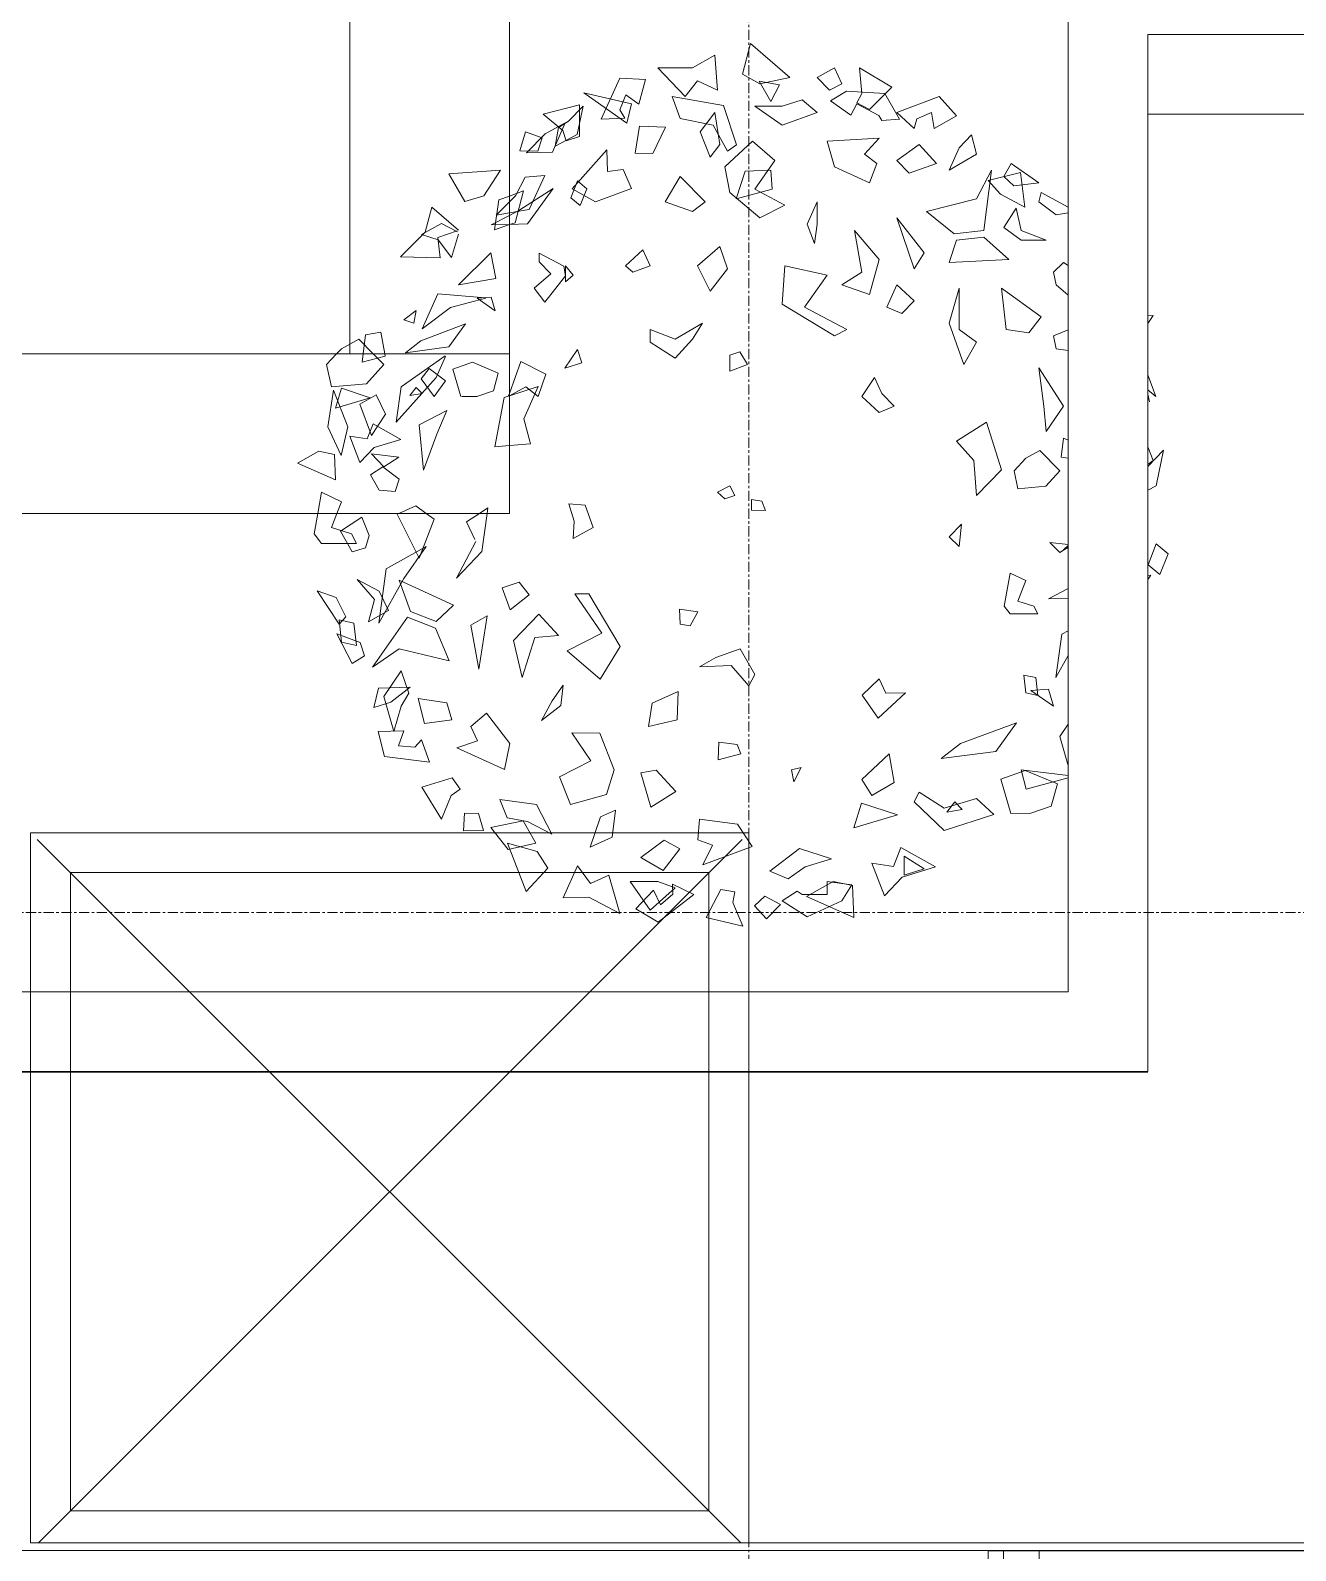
# Model space of a CAD drawing. Header units: millimetres. Extents: x 5357 to 201988, y -16345 to 109895.
# Drawn here: x 54053 to 55638, y 44537 to 46442 of the extents above; entities that cross this region are included whole.
import ezdxf

# ---------------------------------------------------------------- set-up
doc = ezdxf.new("R2010")
doc.units = ezdxf.units.MM
doc.linetypes.add('Grid Line', pattern=[22.225, 12.7, -3.175, 3.175, -3.175])
for name, color, linetype, lineweight in [('0-1', 7, 'Continuous', 5), ('A-DETL-THIN', 151, 'Continuous', 9), ('A-FLOR', 192, 'Continuous', 9), ('A-FLOR-1', 10, 'Continuous', 9), ('A-GLAZ', 151, 'Continuous', 9), ('A-WALL', 113, 'Continuous', 9), ('A-WALL-4', 113, 'Continuous', 18), ('G-IMPT', 8, 'Continuous', 9), ('L-PLNT', 71, 'Continuous', 9), ('M-EQPM', 50, 'Continuous', 9), ('S-GRID-1', 1, 'Grid Line', 9)]:
    doc.layers.add(name, color=color, linetype=linetype, lineweight=lineweight)

# ---------------------------------------------------------------- blocks, each defined once
blk = doc.blocks.new('NCV_TKTC_KET CAU_rvt-1-TKCS_MB SÂN ĐƯỜNG NỘI BỘ')
at = {"layer": 'A-FLOR-1'}
for p, q in [((54652.6, 50557.5), (54652.6, 46036.9)), ((54652.6, 46036.9), (54652.6, 50557.5)), ((54652.6, 46036.9), (52937.6, 46036.9)), ((52937.6, 46036.9), (54652.6, 46036.9))]:
    blk.add_line(p, q, dxfattribs=at)
blk = doc.blocks.new('1_FAMILY RVT - W01-WxH 1400x1400xmm-389822-TKCS_MB SÂN ĐƯỜNG NỘI BỘ')
at = {"layer": 'A-GLAZ'}
for p, q in [((248.4, 172.39), (299.2, 197.79)), ((248.4, 172.39), (299.2, 146.99)), ((248.4, 172.39), (451.6, 172.39)), ((-700, 96.19), (-700, -103.81)), ((700, 96.19), (-700, 96.19)), ((-700, 96.19), (-636.5, 96.19)), ((-680.95, 96.19), (-680.95, 7.29)), ((-636.5, 96.19), (-22.225, 96.19)), ((-636.5, 96.19), (-636.5, 51.74)), ((-22.225, 7.29), (-22.225, 96.19)), ((-22.225, 96.19), (22.225, 96.19)), ((22.225, 96.19), (680.95, 96.19)), ((22.225, 96.19), (22.225, 7.29)), ((680.95, 96.19), (700, 96.19)), ((680.95, 96.19), (680.95, 7.29)), ((700, -103.81), (700, 96.19)), ((-636.5, 73.965), (-22.225, 73.965)), ((-636.5, 51.74), (-680.95, 51.74)), ((22.225, 51.74), (-22.225, 51.74)), ((636.5, 51.74), (636.5, 7.29)), ((680.95, 51.74), (636.5, 51.74)), ((22.225, 29.515), (636.5, 29.515)), ((-700, 7.29), (-680.95, 7.29)), ((-680.95, 7.29), (-22.225, 7.29)), ((-22.225, 7.29), (22.225, 7.29)), ((22.225, 7.29), (636.5, 7.29)), ((636.5, 7.29), (700, 7.29)), ((-700, -103.81), (700, -103.81))]:
    blk.add_line(p, q, dxfattribs=at)
blk = doc.blocks.new('CAY BACH TRINH - CAY BACH TRINH_dwg-V960-TKCS_MB SÂN ĐƯỜNG NỘI BỘ')
at = {"layer": 'G-IMPT'}
for p, q in [((-971.8, 1252.4), (-1174, 1238.3)), ((-1036.9, 1152), (-971.8, 1252.4)), ((-1174, 1238.3), (-1111.6, 1130.2)), ((-1111.6, 1130.2), (-1036.9, 1152)), ((-978.2, 1136.6), (-996.3, 1019)), ((-937.3, 1151.3), (-978.2, 1136.6)), ((1250, 1107.6), (1144.4, 1165.6)), ((-1240.5, 1107.4), (-1267.2, 1010.1)), ((-1136.4, 1017.1), (-1240.5, 1107.4)), ((-1009.1, 1038.4), (-937.3, 1075.1)), ((-937.3, 1127.9), (-988.8, 1076.3)), ((-988.8, 1076.3), (-937.3, 1085.5)), ((-1140.4, 1010.4), (-1203.7, 1043.9)), ((-937.3, 1040.2), (-1009.1, 1038.4)), ((-996.3, 1019), (-937.3, 1039.3)), ((-1267.2, 1010.1), (-1363.7, 913.6)), ((-1164.3, 909.9), (-1136.6, 1001.4)), ((-1363.7, 913.6), (-1208.3, 909.8)), ((-1009.9, 928.2), (-1136.6, 803.2)), ((-990.4, 828.2), (-1009.9, 928.2)), ((-1136.6, 803.2), (-990.4, 828.2)), ((-1302.3, 703.3), (-1351, 665.8)), ((-1425.2, 533), (-1440.3, 617.6)), ((-1613.7, 533), (-1594.7, 553.3)), ((-1423.7, 524), (-1425.2, 533)), ((-1231.6, 365.8), (-1283, 435.5)), ((-1064.7, 366.6), (-1123.7, 365.6)), ((-941.6, 365.8), (-937.3, 378.1)), ((1568.4, 344.6), (1562.5, 375)), ((-1221.2, 218.9), (-1274.1, 77.2)), ((-937.3, 174), (-855.3, 180.8)), ((1562.5, 92.4), (1623.8, 155.5)), ((-1612.5, -92), (-1594.7, -46.6)), ((-1376.2, -94.9), (-1291, -267.3)), ((-1068.5, -201.2), (-1144.5, -344.8)), ((1250, -213.6), (1178.5, -205.3)), ((1250, -648.8), (1201.9, -735.1)), ((1250, -1118.7), (1066.5, -1096.3))]:
    blk.add_line(p, q, dxfattribs=at)
at = {"layer": 'G-IMPT', "flags": 128}
for points in [[(7, 1748.5), (-25.3, 1628), (42.9, 1590.5), (159.9, 1615.5)], [(-356.8, 1653), (-249.5, 1540.6), (-200.8, 1603), (-122.8, 1565.5), (-132.6, 1703), (-220.3, 1653)], [(-578.2, 1451.6), (-505.2, 1612.9), (-404, 1608.2), (-430.7, 1510.8), (-481.7, 1548.1), (-505.4, 1489), (-485.8, 1455.6)], [(335.4, 1653), (267.1, 1615.5), (315.9, 1565.5), (364.6, 1590.5)], [(423.1, 1515.6), (442.6, 1553), (432.8, 1653), (559.6, 1578), (471.8, 1490.6)], [(-477.2, 1437.1), (-459.4, 1512.5), (-646.5, 1554.9)], [(120.6, 1587.3), (40, 1601.7), (85.5, 1521)], [(532.6, 1553.1), (589.5, 1452.2), (520.3, 1446.4), (508.9, 1466.6), (422.8, 1512.2), (399.4, 1468), (319.1, 1524.7), (382.8, 1561.7)], [(-715, 1367.8), (-727.8, 1408.1), (-805.4, 1471.9), (-662.7, 1508.5), (-662.9, 1384.6)], [(-648.3, 1503.5), (-672.1, 1391.8), (-757.8, 1346.6), (-745.7, 1419.4), (-706.4, 1443.8)], [(-83.1, 1327.5), (-48.3, 1351.5), (-99.1, 1505.6), (-300.6, 1541.6), (-269.5, 1454.4), (-140, 1428.3)], [(23.4, 1503.1), (130.6, 1428.1), (267.1, 1478.1), (208.6, 1528.1), (130.6, 1503.1)], [(579.1, 1478.1), (744.8, 1540.6), (813, 1465.6), (725.3, 1415.6), (715.5, 1478.1), (657, 1453.1), (647.3, 1415.6)], [(-870.2, 1319.8), (-769.2, 1323), (-719.4, 1438), (-797.6, 1394.5)], [(-132.6, 1478.1), (-191, 1403.1), (-152, 1303.1), (-113.1, 1353.1)], [(-874.3, 1403), (-896, 1328.2), (-826.2, 1327.3), (-809.4, 1379.4)], [(-427.8, 1425.2), (-445.7, 1319), (-375.9, 1318.1), (-326.6, 1420.5)], [(510.8, 1378.1), (306.1, 1365.6), (335.4, 1265.6), (471.8, 1203.1), (501.1, 1278.1), (452.3, 1315.6)], [(871.5, 1390.6), (822.8, 1340.6), (783.8, 1253.1), (891, 1315.6)], [(-555.8, 1332.6), (-691.7, 1179), (-600.3, 1129), (-459.7, 1181.3), (-492, 1255), (-553, 1247.1)], [(13.7, 1365.6), (-93.6, 1265.6), (-74.1, 1165.6), (42.9, 1065.7), (140.4, 1115.7), (23.4, 1178.1), (101.4, 1290.6)], [(666.8, 1353.1), (579.1, 1290.6), (627.8, 1240.6), (735, 1278.1)], [(-49.8, 1140.2), (91.7, 1178.4), (86.5, 1251.9), (-14.5, 1248.7)], [(696, 1090.7), (891, 1140.6), (949.5, 1253.1), (920.2, 1015.7), (803.3, 1003.2)], [(1027.5, 1278.1), (998.2, 1228.1), (1037.2, 1190.6), (1134.7, 1203.1)], [(-697, 1144.7), (-671.1, 1210.2), (-634.5, 1179.5), (-660.3, 1114)], [(-269, 1228.1), (-327.5, 1128.2), (-220.3, 1090.7), (-171.5, 1128.2)], [(1063.7, 1243.7), (1080, 1107.8), (985.3, 1158), (936.6, 1212)], [(267.1, 1128.2), (228.1, 1040.7), (257.4, 965.7), (267.1, 1040.7)], [(1047, 1103.2), (998.2, 1028.2), (1066.5, 978.2), (1163.9, 978.2), (1066.5, 1015.7)], [(413.3, 1015.7), (442.6, 853.2), (364.6, 803.2), (471.8, 765.7), (510.8, 903.2)], [(647.3, 865.7), (579.1, 1065.7), (686.3, 928.2)], [(-113.1, 953.2), (-200.8, 878.2), (-152, 778.2), (-83.8, 865.7)], [(813, 978.2), (783.8, 890.7), (1017.7, 903.2), (920.2, 990.7)], [(-840.2, 790.7), (-799.1, 735), (-717.6, 839), (-724.3, 876.4), (-820.8, 927.5), (-821, 893.7), (-775.2, 846.8)], [(-415.2, 940.7), (-483.5, 878.2), (-454.2, 853.2), (-386, 878.2)], [(-717.4, 878.2), (-717.4, 815.7), (-688.2, 840.7)], [(140.4, 878.2), (130.6, 728.2), (335.4, 603.3), (384.1, 628.3), (218.4, 715.8), (306.1, 840.7)], [(579.1, 803.2), (540.1, 715.8), (598.5, 690.8), (647.3, 740.7)], [(822.8, 790.7), (783.8, 653.3), (842.2, 490.8), (891, 578.3), (822.8, 628.3)], [(988.5, 790.7), (1008, 628.3), (1095.7, 615.8), (1144.4, 678.3)], [(-993.1, 701.9), (-1008.8, 755.5), (-1064.2, 750.9)], [(-1108.8, 650.1), (-1174, 560.1), (-1344.8, 537.4), (-1284.5, 584.7)], [(-220.3, 590.8), (-288.5, 515.8), (-386, 578.3), (-386, 628.3), (-288.5, 590.8), (-181.3, 653.3)], [(-720.6, 477.1), (-654.1, 498.5), (-671, 549.9)], [(-74.1, 528.3), (-35.1, 540.8), (-5.8, 490.8), (-74.1, 465.8)], [(1134.7, 478.3), (1232.2, 328.3), (1163.9, 228.4), (1154.2, 328.3)], [(491.3, 440.8), (442.6, 365.8), (510.8, 303.4), (569.3, 328.3), (520.6, 378.3)], [(-1596.5, 134.8), (-1569.8, 247.9), (-1626.4, 391), (-1647.6, 246.7)], [(-1618.5, 320.3), (-1482.2, 361.3), (-1594.9, 398.3)], [(-1477.8, 213.3), (-1422.4, 297.1), (-1459.3, 373.2), (-1523, 336.2)], [(-1327.6, 370), (-1279.1, 378.2), (-1302, 401.7)], [(-1362.9, 198.3), (-1471.3, 259), (-1493.9, 199.8), (-1562.3, 210.1), (-1522.5, 107.3), (-1467.2, 166.2)], [(813, 190.9), (881.2, 115.9), (891, -21.6), (988.5, 78.4), (930, 265.9)], [(-1618.5, 39.6), (-1622.2, 139.4), (-1683.2, 152), (-1766.7, 105.3)], [(-1477.8, 140.9), (-1429, 90.9), (-1370.5, 128.4)], [(1084.9, 124.6), (1139.5, 154.6), (1217.5, 74.7), (1162.9, 14.7), (1053.7, 4.7), (1038.1, 74.7)], [(-74.1, 15.9), (-122.8, -9.1), (-93.6, -34.1), (-54.6, -21.6)], [(-687.9, -190.5), (-609.7, -147.1), (-640.8, -59.9), (-704.2, -54.7), (-684.5, -121.6)], [(10.6, -79.5), (65.3, -80.2), (51.2, -44.4), (10.9, -37.2)], [(-1514.7, -106.5), (-1486.4, -178), (-1501.1, -226.8), (-1553.1, -241.7), (-1598.7, -161)], [(832.5, -134), (783.8, -184), (822.8, -221.5)], [(-1448.5, -521.4), (-1419.3, -309), (-1263.3, -221.5), (-1351, -346.5)], [(1562.9, -293), (1595.2, -211.1), (1641.1, -249.5), (1608.8, -331.4)], [(-1488.8, -516.1), (-1410.7, -472.6), (-1447.6, -396.5), (-1533.7, -350.9), (-1465.1, -429.6)], [(-1223.6, -515), (-1156.8, -451.4), (-1369.4, -353), (-1324.2, -475.9)], [(1084.9, -355.2), (1022.5, -325.2), (999.2, -455.2), (1022.5, -485.2), (1131.7, -485.2), (1116.1, -455.2), (1053.7, -435.2)], [(-1604.2, -525.7), (-1578, -497.1), (-1615, -421), (-1689.7, -395.6)], [(-935, -469.8), (-859.6, -410.8), (-899.6, -361.3), (-966, -382.7)], [(-582.3, -741.3), (-503.5, -613.3), (-626, -407.1), (-680.8, -406.4), (-575.2, -561.2), (-711.2, -630.6)], [(-229.1, -532.3), (-269.4, -525.1), (-271.9, -467.3), (-199.9, -477.1)], [(-1546, -521.4), (-1536.3, -608.9), (-1594.7, -596.4), (-1604.5, -509)], [(-1172.8, -669.2), (-1368.5, -622.2), (-1472.8, -694.2), (-1335.9, -498), (-1226.6, -541.7)], [(-1024.5, -493.1), (-1057.7, -701.8), (-1088.2, -530.1)], [(-887.9, -735.1), (-837.7, -577.9), (-745.4, -570.1), (-822.6, -486.9), (-921.4, -590.1)], [(-1553.4, -679.8), (-1504.2, -649.3), (-1521.1, -598), (-1613.1, -563.4)], [(-129.1, -655.9), (-33.7, -621.6), (23.2, -722.4), (-0.1, -766.6), (-68.8, -687.9), (-192.8, -692.9)], [(-1390, -946.3), (-1429, -808.9), (-1360.8, -708.9), (-1331.6, -796.4), (-1360.8, -846.4)], [(-1468.2, -852.2), (-1401.7, -830.8), (-1326.3, -771.7), (-1450.3, -776.8)], [(-811.2, -902.9), (-735.8, -843.8), (-726.6, -763.9), (-770.3, -825.6)], [(613.7, -794.5), (506.3, -893.2), (443.6, -803.5), (510.3, -739.8), (535.9, -795.8)], [(1123.9, -735.1), (1131.7, -805.1), (1084.9, -795.1), (1077.1, -725.2)], [(-1269.7, -914.8), (-1162.9, -900.6), (-1182.6, -833.6), (-1294.9, -816.6)], [(-393.4, -926.1), (-280.8, -900.9), (-277.1, -789.7), (-378.3, -835.1)], [(1192.8, -846.5), (1173.1, -779.5), (1103.9, -785.3)], [(-1143.5, -1009.9), (-956.8, -1094.6), (-935.8, -992.5), (-1027.2, -873.5), (-1088.2, -926), (-1062.6, -982)], [(-1250.6, -1066.3), (-1426.3, -1044), (-1451.5, -945.8), (-1350.6, -942.7), (-1371.2, -1002.5), (-1307.8, -1007.7), (-1281.7, -979.2)], [(-698.3, -1231.3), (-556.7, -1193.1), (-527.2, -1095.7), (-583.8, -952.6), (-693.4, -951.2), (-619.2, -1061.1), (-740.7, -1124)], [(1048.2, -911.4), (966.7, -1023.7), (753.1, -1052.1), (828.5, -993)], [(-120.4, -1056.4), (-30.9, -1033.1), (-45.1, -997.3), (-117.1, -987.5)], [(549.8, -1033.8), (442.6, -1133.8), (481.6, -1196.3), (569.3, -1146.3)], [(-1130.3, -1172.4), (-1165.1, -1196.4), (-1203.2, -1289.3), (-1280.1, -1163.8), (-1161.7, -1127.5)], [(-384.1, -1242.1), (-285.7, -1181.1), (-362.9, -1097.8), (-423.5, -1108.1)], [(175.9, -1142.5), (205.1, -1087.3), (167.6, -1095.7)], [(1103.3, -1265.7), (1025.5, -1266.9), (986.1, -1133), (1081.4, -1098.6), (1207.9, -1151.4), (1184.2, -1237.8)], [(666.8, -1183.8), (647.3, -1221.3), (764.3, -1333.8), (959.2, -1271.3), (891, -1208.8), (764.3, -1246.3)], [(-771.2, -1348.3), (-830.9, -1231.9), (-974.9, -1212.2), (-946.6, -1283.7), (-866, -1298.1)], [(411, -1323.5), (581.4, -1272.3), (440.5, -1226)], [(774.7, -1261.5), (835.3, -1251.1), (806.7, -1221.8)], [(-1117, -1334.9), (-1039.2, -1333.7), (-1058.9, -1266.7), (-1113.7, -1266)], [(-883.1, -1296.3), (-1009.9, -1321.3), (-941.6, -1408.7), (-834.4, -1383.7)], [(-621.6, -1399.1), (-534.9, -1360.2), (-522.6, -1253.6), (-580.4, -1279.6)], [(-179.5, -1468.6), (12.5, -1396.4), (-44.9, -1309.4), (-193.7, -1289.9), (-199.6, -1370.1), (-142, -1391.6)], [(-871.5, -1572.9), (-786.6, -1481.5), (-829.3, -1416.5), (-944.4, -1383.9)], [(-335.9, -1490.6), (-270.5, -1405), (-331.8, -1371.6), (-423.2, -1439)], [(323.1, -1444.6), (198.5, -1404.5), (82.8, -1492.4), (153.4, -1523), (220.6, -1476.1)], [(730.5, -1476.1), (595, -1400.1), (566.8, -1474.2), (481.2, -1461.3), (531, -1589.8), (600.1, -1516.2)], [(-505.3, -1658.7), (-547.5, -1509.1), (-619.8, -1541.5), (-671.2, -1471.9), (-726.9, -1598), (-625.9, -1594.8)], [(608.3, -1508.7), (686.3, -1483.7), (608.3, -1433.7)], [(-386, -1646.2), (-464, -1533.7), (-356.8, -1533.7), (-288.5, -1558.7)], [(-215.3, -1584.2), (-355.3, -1692.7), (-442.6, -1641.1), (-373.4, -1567.5), (-345.7, -1624.3), (-297.2, -1583.2), (-298.9, -1544.5)], [(228.1, -1671.2), (130.6, -1608.7), (189.1, -1571.2), (208.6, -1583.7), (306.1, -1583.7), (306.1, -1533.7), (403.6, -1546.2), (364.6, -1608.7)], [(411, -1674.4), (406.4, -1549.7), (330.2, -1533.9), (225.7, -1592.2)], [(-55.2, -1574.1), (-62.8, -1615.7), (-24.1, -1708.4), (-167.3, -1674), (-109.2, -1564.6)], [(69.1, -1679.7), (123.3, -1623.8), (62, -1590.4), (22.7, -1628.6)]]:
    blk.add_lwpolyline(points, close=True, dxfattribs=at)
for points in [[(-937.3, 1085.5), (-860, 1099.1), (-798.8, 1231), (-875.5, 1225), (-913, 1152.2), (-937.3, 1127.9)], [(-765.9, 1181.2), (-866.1, 1041.9), (-937.3, 1040.2)], [(-937.3, 1075.1), (-900.3, 1094), (-765.9, 1181.2)], [(-937.3, 1039.3), (-915.4, 1046.8), (-882.8, 1171), (-937.3, 1151.3)], [(1144.4, 1165.6), (1134.7, 1128.2), (1202.9, 1078.2), (1250, 1085.7)], [(-1203.7, 1043.9), (-1281.8, 1000.4), (-1215.7, 979.5), (-1164.3, 909.9)], [(-1208.3, 909.8), (-1218, 988.5), (-1142.3, 1015)], [(1250, 763), (1202.9, 803.2), (1193.2, 853.2), (1232.2, 890.7), (1250, 879.3)], [(-1278.7, 631.1), (-1217.2, 768.2), (-1030.8, 752.8)], [(-1030.3, 751.6), (-1168.6, 714.2), (-1278.7, 631.1)], [(-1351, 665.8), (-1312.1, 653.3), (-1302.3, 703.3)], [(1562.5, 651.9), (1583.3, 683.9), (1562.5, 682.5)], [(-1440.3, 617.6), (-1500.9, 607.3), (-1509.5, 533)], [(1250, 627.6), (1193.2, 603.3), (1202.9, 553.3), (1250, 545.7)], [(-1594.7, 553.3), (-1526.5, 590.8), (-1470.2, 533)], [(-1470.2, 533), (-1429, 490.8), (-1497.3, 415.8), (-1633.7, 403.3), (-1653.2, 490.8), (-1613.7, 533)], [(-1509.5, 533), (-1513.2, 500.7), (-1423.7, 524)], [(-1380.3, 265.9), (-1360.8, 403.3), (-1188.9, 525.7)], [(-1187.8, 522.8), (-1224.3, 440.8), (-1380.3, 265.9)], [(-1127, 365.6), (-1158.5, 472.8), (-1082.2, 500.2), (-981, 458), (-999.9, 388.9), (-1064.7, 366.6)], [(-937.3, 378.1), (-892.9, 503.3), (-795.4, 453.3), (-824.7, 365.8), (-873.4, 403.3), (-937.3, 368.2)], [(-1283, 435.5), (-1251, 475.1), (-1187.9, 427.6), (-1231.6, 365.8)], [(1562.5, 391.8), (1592.8, 365.8), (1562.5, 451.4)], [(-937.3, 368.9), (-957.8, 362.3), (-993.8, 169.3), (-937.3, 174)], [(-855.3, 180.8), (-880.5, 279), (-824.9, 405.1), (-937.3, 368.9)], [(-1274.1, 77.2), (-1290.1, 255.4), (-1183, 311.8), (-1221.2, 218.9)], [(1250, 124), (1222.4, 128.4), (1232.2, 203.4), (1250, 194.8)], [(1562.5, 100.1), (1583.1, 115.9), (1562.5, 168.7)], [(1623.8, 155.5), (1594, 15.8), (1562.5, -0.8)], [(-1369.5, 42.9), (-1432.5, 90.4), (-1481.8, 59.9)], [(-1481.8, 59.9), (-1447.6, -0.6), (-1384.2, -5.9), (-1369.5, 42.9)], [(-1594.7, -46.6), (-1672.7, -9.1), (-1687.7, -92)], [(-1687.7, -92), (-1702, -171.5), (-1672.7, -209), (-1536.3, -209), (-1555.8, -171.5), (-1633.7, -146.5), (-1612.5, -92)], [(-1263.3, -92), (-1303.9, -62.5), (-1369.7, -92)], [(-1291, -267.3), (-1232.2, -114.6), (-1263.3, -92)], [(-1144.5, -344.8), (-1045.7, -241.5), (-1024.5, -92)], [(-1054.4, -92), (-1105.4, -125.1), (-1072.2, -193.7)], [(-1024.5, -92), (-1021.4, -70.6), (-1054.4, -92)], [(1178.5, -205.3), (1217.5, -245.3), (1250, -224.4)], [(1250, -226.4), (1232.2, -234), (1250, -217.4)], [(1562.5, -350.7), (1573.3, -334), (1562.5, -336)], [(1250, -424), (1172.8, -425.9), (1250, -386.4)], [(1201.9, -735.1), (1225.3, -565.2), (1250, -551.3)], [(1248.7, -1075.1), (1217.5, -965.1), (1250, -917.5)], [(1066.5, -1096.3), (1085.9, -1171.3), (1250, -1127)]]:
    blk.add_lwpolyline(points, dxfattribs=at)
blk = doc.blocks.new('CAY BACH TRINH - CAY BACH TRINH-V961-TKCS_MB SÂN ĐƯỜNG NỘI BỘ')
at = {"xscale": 0.3200000000000001, "yscale": 0.3200000000000001, "zscale": 0.3200000000000001}
blk.add_blockref('CAY BACH TRINH - CAY BACH TRINH_dwg-V960-TKCS_MB SÂN ĐƯỜNG NỘI BỘ', (0, 0), dxfattribs=at)
blk = doc.blocks.new('TKTC_NAP THAM BE NUOC NGAM_260130 - TKTC_XREF_260130_NAP THAM BE NUOC NGAM_dwg-4013458-TKCS_MB SÂN ĐƯỜNG NỘI BỘ')
at = {"layer": 'G-IMPT'}
for p, q in [((-149100.7, 141006.3), (-148219, 140124.7)), ((-148217.4, 141006.3), (-149099, 140124.7))]:
    blk.add_line(p, q, dxfattribs=at)
at = {"layer": 'G-IMPT', "flags": 128}
blk.add_lwpolyline([(-148209, 140124.7), (-148209, 141014.7), (-149109, 141014.7), (-149109, 140124.7)], dxfattribs=at)
blk.add_lwpolyline([(-149059, 140164.7), (-148259, 140164.7), (-148259, 140964.7), (-149059, 140964.7)], close=True, dxfattribs=at)
blk = doc.blocks.new('TKTC_NAP THAM BE NUOC NGAM_260130 - NẮP THĂM BỂ NƯỚC NGẦM-2336355-TKCS_MB SÂN ĐƯỜNG NỘI BỘ')
blk.add_blockref('TKTC_NAP THAM BE NUOC NGAM_260130 - TKTC_XREF_260130_NAP THAM BE NUOC NGAM_dwg-4013458-TKCS_MB SÂN ĐƯỜNG NỘI BỘ', (150009, -139814.7))

msp = doc.modelspace()

# ---------------------------------------------------------------- linework, layer by layer
at = {"layer": 'A-DETL-THIN'}
for p, q in [((54652.6, 47586.3), (54652.6, 45836.9)), ((54652.6, 45836.9), (54652.6, 47586.3)), ((54652.6, 45836.9), (52927.6, 45836.9)), ((52927.6, 45836.9), (54652.6, 45836.9)), ((57652.6, 44537.4), (52927.6, 44537.4))]:
    msp.add_line(p, q, dxfattribs=at)
at = {"layer": 'A-FLOR'}
for p, q in [((54652.6, 50557.5), (54652.6, 45836.9)), ((55452.6, 46337.4), (75827.6, 46337.4)), ((54652.6, 45836.9), (52937.6, 45836.9)), ((54652.6, 45836.9), (54652.6, 45836.9)), ((55352.6, 45237.4), (52937.6, 45237.4)), ((52937.6, 45136.9), (55452.6, 45136.9))]:
    msp.add_line(p, q, dxfattribs=at)
at = {"layer": 'A-WALL'}
for p, q in [((54452.6, 46036.9), (54452.6, 51661.9)), ((54652.6, 50557.5), (54652.6, 45836.9)), ((55352.6, 45237.4), (55352.6, 47486.3)), ((55452.6, 46437.4), (55452.6, 45137.4)), ((75937.6, 46437.4), (55452.6, 46437.4)), ((53152.6, 46036.9), (54452.6, 46036.9)), ((55452.6, 45137.4), (52937.6, 45137.4))]:
    msp.add_line(p, q, dxfattribs=at)
at = {"layer": 'A-WALL-4'}
msp.add_line((57642.6, 44546.9), (54052.6, 44546.9), dxfattribs=at)
at = {"layer": 'S-GRID-1'}
for p, q in [((54952.6, 20960.6), (54952.6, 80482.7)), ((128757.8, 45336.9), (32145.8, 45336.9))]:
    msp.add_line(p, q, dxfattribs=at)

# ---------------------------------------------------------------- block references
at = {"layer": '0-1'}
msp.add_blockref('NCV_TKTC_KET CAU_rvt-1-TKCS_MB SÂN ĐƯỜNG NỘI BỘ', (0, 0), dxfattribs=at)
at = {"layer": 'A-GLAZ'}
msp.add_blockref('1_FAMILY RVT - W01-WxH 1400x1400xmm-389822-TKCS_MB SÂN ĐƯỜNG NỘI BỘ', (55952.6, 44440.7), dxfattribs=at)
at = {"layer": 'L-PLNT'}
msp.add_blockref('CAY BACH TRINH - CAY BACH TRINH-V961-TKCS_MB SÂN ĐƯỜNG NỘI BỘ', (54952.6, 45866.4), dxfattribs=at)
at = {"layer": 'M-EQPM'}
msp.add_blockref('TKTC_NAP THAM BE NUOC NGAM_260130 - NẮP THĂM BỂ NƯỚC NGẦM-2336355-TKCS_MB SÂN ĐƯỜNG NỘI BỘ', (53152.6, 44236.9), dxfattribs=at)

doc.saveas('drawing.dxf')
